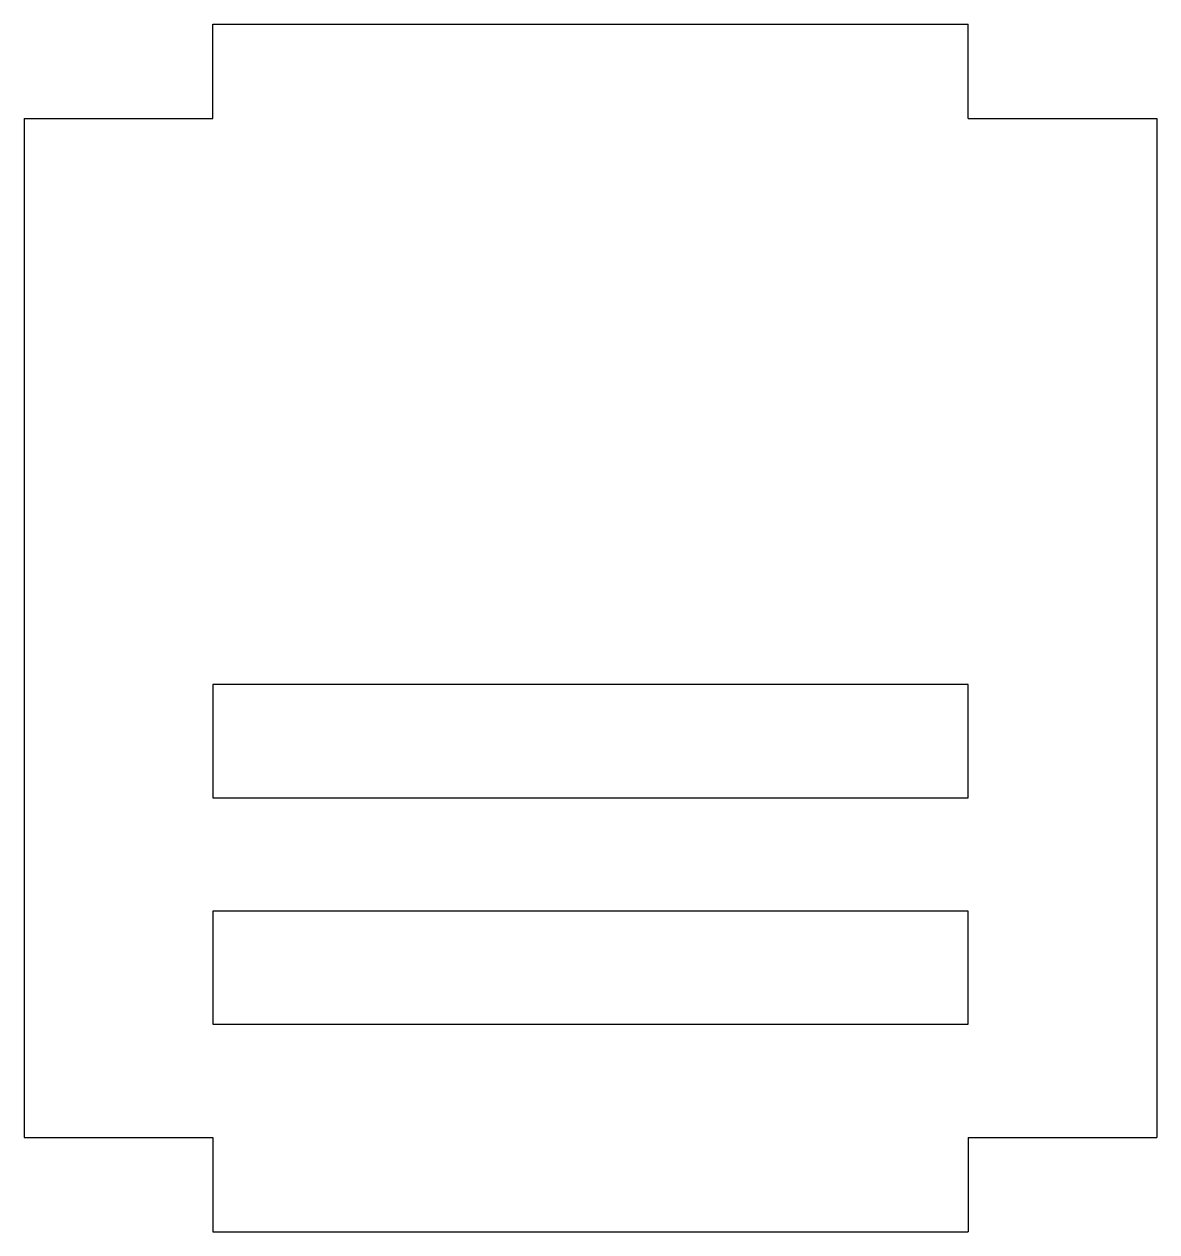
# Model space of a CAD drawing. Header units: millimetres. Extents: x -15 to 15, y -16 to 16.
import ezdxf

# ---------------------------------------------------------------- set-up
doc = ezdxf.new("R2010")
doc.units = ezdxf.units.MM

msp = doc.modelspace()

# ---------------------------------------------------------------- linework, layer by layer
at = {"color": 7, "linetype": 'Continuous', "lineweight": 25}
for p, q in [((-10, 13.5), (-10, 16)), ((-10, 16), (10, 16)), ((10, 13.5), (10, 16)), ((-15, 13.5), (-10, 13.5)), ((-15, 13.5), (-15, -13.5)), ((10, 13.5), (15, 13.5)), ((15, 13.5), (15, -13.5)), ((-10, -1.5), (-10, -4.5)), ((10, -1.5), (-10, -1.5)), ((10, -4.5), (10, -1.5)), ((-10, -4.5), (10, -4.5)), ((-10, -7.5), (-10, -10.5)), ((10, -7.5), (-10, -7.5)), ((10, -10.5), (10, -7.5)), ((-10, -10.5), (10, -10.5)), ((-15, -13.5), (-10, -13.5)), ((-10, -13.5), (-10, -16)), ((10, -13.5), (10, -16)), ((10, -13.5), (15, -13.5)), ((-10, -16), (10, -16))]:
    msp.add_line(p, q, dxfattribs=at)

doc.saveas('drawing.dxf')
